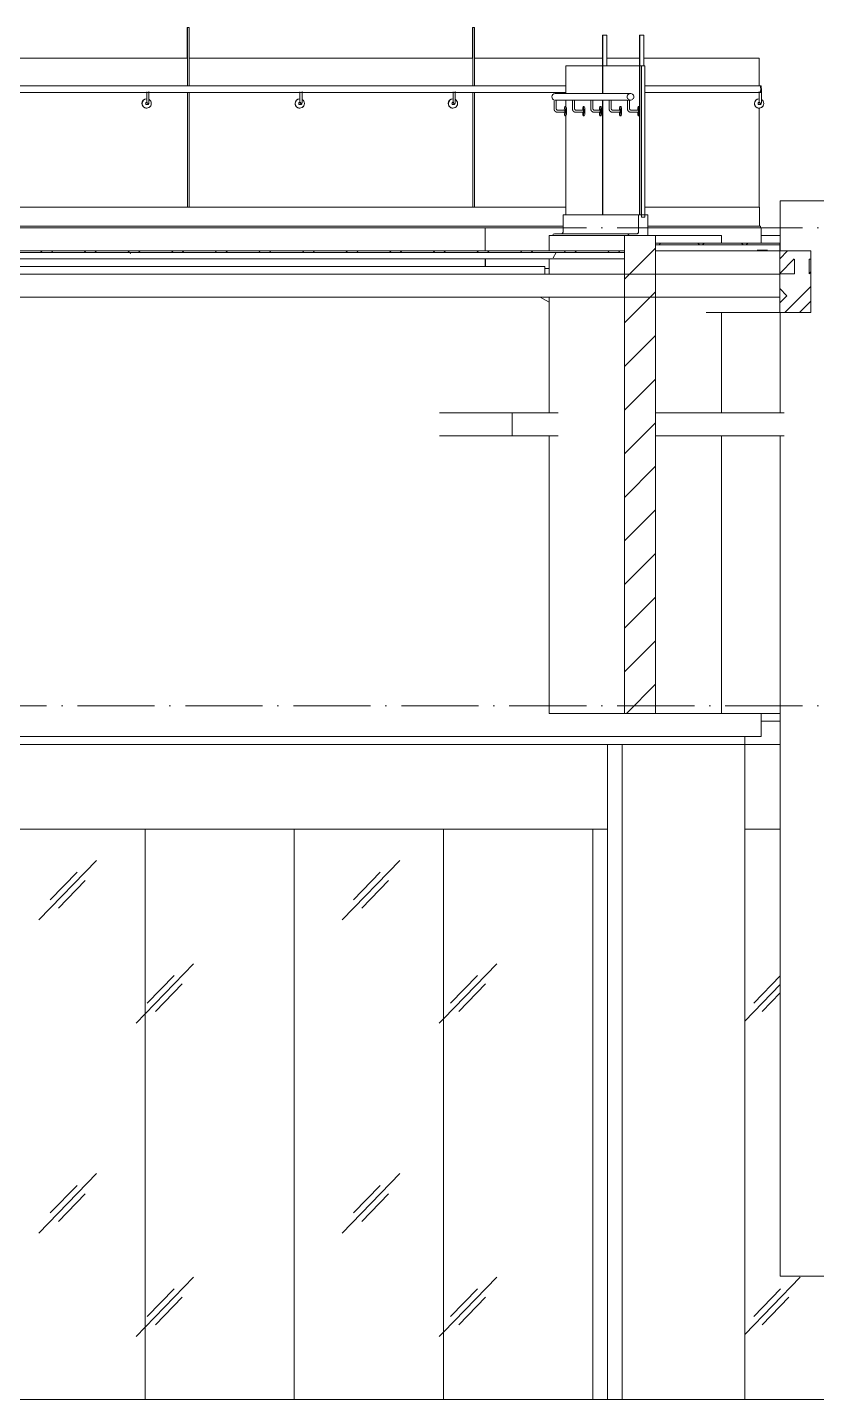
# Model space of a CAD drawing. Header units: millimetres. Extents: x -12680 to 112808, y -16580 to 93550.
# Drawn here: x 54206 to 59323, y 11000 to 19900 of the extents above; entities that cross this region are included whole.
import ezdxf

# ---------------------------------------------------------------- set-up
doc = ezdxf.new("R2010")
doc.units = ezdxf.units.MM
doc.linetypes.add('Grid Line', pattern=[14, 10, -2, 0, -2])
for name, color, linetype, lineweight in [('A-FLOR-HRAL', 41, 'Continuous', 5), ('A-FLOR-MCUT', 3, 'Continuous', 9), ('HATCH-TUONG', 152, 'Continuous', 9), ('KINH', 152, 'Continuous', 5), ('NET CAT', 3, 'Continuous', 5), ('NET CATConcrete', 3, 'Continuous', 5), ('NET THAY 1', 41, 'Continuous', 5), ('NET THAY 2', 55, 'Continuous', 5), ('NET-CAT', 3, 'Continuous', 9), ('NET-THAY', 2, 'Continuous', 15), ('TRUC', 225, 'Continuous', 5)]:
    doc.layers.add(name, color=color, linetype=linetype, lineweight=lineweight)
pattern_1 = [(45.938, (40640.5, 40601.6), (-0.007, 2032), [249.54, -2578.24]), (45.938, (40587.1, 40656.7), (-0.007, 2032), [249.54, -2578.24]), (45.938, (40513.7, 40525.7), (-0.007, 2032), [537.48, -2290.3]), (45.938, (39303.2, 41963), (-0.007, 2032), [249.54, -2578.24]), (45.938, (39249.8, 42018.2), (-0.007, 2032), [249.54, -2578.24]), (45.938, (39176.4, 41887.1), (-0.007, 2032), [537.48, -2290.3])]
pattern_2 = [(0, (41462.07, 40400), (1625.6, 406.4), [67.056, -1152.144, 67.056, -1152.144, -6502.4]), (0, (41462.07, 40400), (1625.6, 406.4), [-2438.4, 67.056, -2371.344, 67.056, -1152.144, -2844.8]), (0, (41462.07, 40400), (1625.6, 406.4), [-6096, 67.056, -745.744, 67.056, -1964.944]), (120, (42071.68, 40603.2), (-1164.753, 1204.611), [67.056, -1152.144, 67.056, -7654.544]), (120, (42071.68, 40603.2), (-1164.753, 1204.611), [-1286.256, -1152.144, 67.056, -2371.344, -4064]), (120, (42071.68, 40603.2), (-1164.753, 1204.611), [-4876.8, 67.056, -1152.144, 67.056, -2777.744]), (120, (42071.68, 40603.2), (-1164.753, 1204.611), [-6163.056, -745.744, 67.056, -1964.944]), (240, (42274.88, 41416), (-460.847, -1611.011), [67.056, -1152.144, 67.056, -7654.544]), (240, (42274.88, 41416), (-460.847, -1611.011), [-1286.256, -1152.144, 67.056, -2371.344, -4064]), (240, (42274.88, 41416), (-460.847, -1611.011), [-4876.8, 67.056, -1152.144, 67.056, -2777.744]), (240, (42274.88, 41416), (-460.847, -1611.011), [-6163.056, -745.744, 67.056, -1964.944])]
pattern_3 = [(45, (41462.07, 40400), (-141.4214, 141.4214), []), (135, (41462.07, 40400), (-141.4214, -141.4214), [])]

# ---------------------------------------------------------------- blocks, each defined once
blk = doc.blocks.new('System Panel - Glazed-V232-MẶT CẮT B-B')
at = {"layer": 'KINH'}
h = blk.add_hatch(dxfattribs=at)
h.set_pattern_fill('FP_27', color=256, style=0, pattern_type=2)
h.set_pattern_definition(pattern_1)
h.paths.add_polyline_path([(54968.7, 11000), (54968.7, 14700), (54001, 14700), (54001, 11000)], flags=0)
at = {"layer": 'KINH', "color": 7}
for p, q in [((54001, 14700), (54001, 11000)), ((54968.7, 11000), (54968.7, 14700))]:
    blk.add_line(p, q, dxfattribs=at)
blk = doc.blocks.new('System Panel - Glazed-V233-MẶT CẮT B-B')
at = {"layer": 'KINH'}
h = blk.add_hatch(dxfattribs=at)
h.set_pattern_fill('FP_27', color=256, style=0, pattern_type=2)
h.set_pattern_definition(pattern_1)
h.paths.add_polyline_path([(55936.5, 11000), (55936.5, 14700), (54968.7, 14700), (54968.7, 11000)], flags=0)
at = {"layer": 'KINH', "color": 7}
for p, q in [((54968.7, 14700), (54968.7, 11000)), ((55936.5, 11000), (55936.5, 14700))]:
    blk.add_line(p, q, dxfattribs=at)
blk = doc.blocks.new('System Panel - Glazed-V234-MẶT CẮT B-B')
at = {"layer": 'KINH'}
h = blk.add_hatch(dxfattribs=at)
h.set_pattern_fill('FP_27', color=256, style=0, pattern_type=2)
h.set_pattern_definition(pattern_1)
h.paths.add_polyline_path([(56904.3, 11000), (56904.3, 14700), (55936.5, 14700), (55936.5, 11000)], flags=0)
at = {"layer": 'KINH', "color": 7}
for p, q in [((55936.5, 14700), (55936.5, 11000)), ((56904.3, 11000), (56904.3, 14700))]:
    blk.add_line(p, q, dxfattribs=at)
blk = doc.blocks.new('System Panel - Glazed-V235-MẶT CẮT B-B')
at = {"layer": 'KINH'}
h = blk.add_hatch(dxfattribs=at)
h.set_pattern_fill('FP_27', color=256, style=0, pattern_type=2)
h.set_pattern_definition(pattern_1)
h.paths.add_polyline_path([(57872.1, 11000), (57872.1, 14700), (56904.3, 14700), (56904.3, 11000), (57298.8, 11000)], flags=0)
at = {"layer": 'KINH', "color": 7}
for p, q in [((56904.3, 14700), (56904.3, 11000)), ((57872.1, 11000), (57872.1, 14700))]:
    blk.add_line(p, q, dxfattribs=at)
blk = doc.blocks.new('System Panel - Glazed-V236-MẶT CẮT B-B')
at = {"layer": 'KINH'}
h = blk.add_hatch(dxfattribs=at)
h.set_pattern_fill('FP_27', color=256, style=0, pattern_type=2)
h.set_pattern_definition(pattern_1)
h.paths.add_polyline_path([(57872.1, 11000), (57968, 11000), (57968, 14700), (57872.1, 14700), (57872.1, 14231.5)], flags=0)
at = {"layer": 'KINH', "color": 7}
blk.add_line((57872.1, 14700), (57872.1, 11000), dxfattribs=at)
blk = doc.blocks.new('System Panel - Glazed-V237-MẶT CẮT B-B')
at = {"layer": 'KINH'}
h = blk.add_hatch(dxfattribs=at)
h.set_pattern_fill('FP_27', color=256, style=0, pattern_type=2)
h.set_pattern_definition(pattern_1)
h.paths.add_polyline_path([(59575, 11000), (59807.7, 11000), (59807.7, 11800), (59087.3, 11800), (59087.3, 14700), (58857.4, 14700), (58857.4, 11000), (59565, 11000)], flags=0)
at = {"layer": 'KINH', "color": 7}
blk.add_line((59807.7, 11000), (59807.7, 11800), dxfattribs=at)
blk = doc.blocks.new('ALC1807-ASCENT PLAZA-TANG 1_2_rvt-1-MẶT CẮT B-B')
at = {"layer": 'NET-CAT', "lineweight": 15}
blk.add_line((83537.5, 11000), (26040.5, 11000), dxfattribs=at)
at = {"layer": 'NET-THAY', "color": 10}
blk.add_line((59087.3, 18550), (58963.2, 18550), dxfattribs=at)
at = {"color": 250, "lineweight": 9}
for name in ['System Panel - Glazed-V232-MẶT CẮT B-B', 'System Panel - Glazed-V233-MẶT CẮT B-B', 'System Panel - Glazed-V234-MẶT CẮT B-B', 'System Panel - Glazed-V235-MẶT CẮT B-B', 'System Panel - Glazed-V236-MẶT CẮT B-B', 'System Panel - Glazed-V237-MẶT CẮT B-B']:
    blk.add_blockref(name, (0, 0), dxfattribs=at)
blk = doc.blocks.new('Railing - NBS_RailInfillPnl_Post-1009334-MẶT CẮT B-B')
at = {"layer": 'NET THAY 2', "color": 7}
for p, q in [((57935.5, 19850), (57935.5, 19470.8)), ((57936.7, 19850), (57935.5, 19850)), ((57936.7, 19470.8), (57936.7, 19850)), ((57936.7, 19850), (57962.5, 19850)), ((57962.5, 19850), (57962.5, 19650)), ((57935.5, 19429.2), (57935.5, 18685)), ((57936.7, 18685), (57936.7, 19429.2))]:
    blk.add_line(p, q, dxfattribs=at)
blk = doc.blocks.new('Railing - NBS_RailInfillPnl_Post-V266-MẶT CẮT B-B')
at = {"layer": 'NET THAY 2', "color": 7}
for p, q in [((58175.5, 19850), (58175.5, 18685)), ((58176.7, 19850), (58175.5, 19850)), ((58176.7, 18685), (58176.7, 19850)), ((58176.7, 19850), (58202.5, 19850)), ((58202.5, 19850), (58202.5, 19650))]:
    blk.add_line(p, q, dxfattribs=at)
blk = doc.blocks.new('Railing - Railing-863618-MẶT CẮT B-B')
at = {"layer": 'A-FLOR-HRAL', "color": 7}
for p, q in [((58187.8, 19650), (58187.8, 18670)), ((58209.5, 19650), (58187.8, 19650)), ((58209.5, 18670), (58209.5, 19650)), ((58228.8, 18685), (58168.4, 18685)), ((58168.4, 18685), (58168.4, 18572)), ((58187.8, 18670), (58209.5, 18670)), ((58228.8, 18550), (58228.8, 18685)), ((58100.9, 18550), (58228.8, 18550)), ((58158.3, 18562), (58113, 18562))]:
    blk.add_line(p, q, dxfattribs=at)
at = {"layer": 'A-FLOR-HRAL', "color": 7, "flags": 128}
for points in [[(58138.2, 19450), (58137.6, 19455.1), (58135.8, 19459.9), (58132.8, 19464.1), (58129, 19467.4), (58124.4, 19469.8), (58119.4, 19471), (58114.3, 19471), (58109.3, 19469.8), (58104.7, 19467.4), (58100.9, 19464.1), (58097.9, 19459.9), (58096.1, 19455.1), (58095.5, 19450)], [(58095.5, 19450), (58096.1, 19444.9), (58097.9, 19440.1), (58100.9, 19435.9), (58104.7, 19432.6), (58109.3, 19430.2), (58114.3, 19429), (58119.4, 19429), (58124.4, 19430.2), (58129, 19432.6), (58132.8, 19435.9), (58135.8, 19440.1), (58137.6, 19444.9), (58138.2, 19450)], [(58113, 18562), (58110.3, 18561.7), (58107.8, 18560.8), (58105.5, 18559.4), (58103.6, 18557.5), (58102.1, 18555.2), (58101.2, 18552.7), (58100.9, 18550)], [(58168.4, 18572), (58168.2, 18569.8), (58167.4, 18567.7), (58166.2, 18565.8), (58164.6, 18564.2), (58162.7, 18563), (58160.6, 18562.3), (58158.3, 18562)]]:
    blk.add_lwpolyline(points, dxfattribs=at)
at = {"layer": 'NET THAY 1', "color": 7}
for p, q in [((57698.3, 19471.2), (57698.3, 19650)), ((57935.5, 19650), (57698.3, 19650)), ((58175.5, 19650), (57938.9, 19650)), ((58187.8, 19650), (58178.9, 19650)), ((58116.9, 19471.2), (57628.3, 19471.2)), ((57628.3, 19428.8), (58116.9, 19428.8)), ((57698.3, 19382.8), (57698.3, 19428.8)), ((57698.3, 18685), (57698.3, 19330)), ((57679.2, 18572), (57679.2, 18685)), ((58168.4, 18685), (57679.2, 18685)), ((58113, 18562), (57624.6, 18562))]:
    blk.add_line(p, q, dxfattribs=at)
for centre, major_axis, start_param, end_param in [((57628.3, 19450), (0, 21.2), 0, 1.570796), ((57628.3, 19450), (0, 21.2), 1.570796, 2.825649), ((57624.6, 18550), (0, 12), 0, 1.570796), ((57669.2, 18572), (0, 10), 3.141593, 4.712389)]:
    blk.add_ellipse(centre, major_axis=major_axis, ratio=0.992899, start_param=start_param, end_param=end_param, dxfattribs=at)
for name in ['Railing - NBS_RailInfillPnl_Post-1009334-MẶT CẮT B-B', 'Railing - NBS_RailInfillPnl_Post-V266-MẶT CẮT B-B']:
    blk.add_blockref(name, (0, 0))
blk = doc.blocks.new('ALB-RAILING 32 - ALB-BALUSTER-V267-MẶT CẮT B-B')
at = {"layer": 'NET THAY 1', "color": 7}
for p, q in [((57621.3, 19428.7), (57621.3, 19371.8)), ((57635.3, 19371.8), (57635.3, 19426.7)), ((57691.1, 19363.8), (57643.2, 19363.8)), ((57643.2, 19349.8), (57691.1, 19349.8)), ((57698.3, 19386.8), (57691.1, 19386.8)), ((57691.1, 19326.8), (57698.3, 19326.8))]:
    blk.add_line(p, q, dxfattribs=at)
at = {"layer": 'NET THAY 1', "color": 7, "flags": 128}
for points in [[(57621.3, 19371.8), (57621.3, 19370.9), (57621.4, 19370), (57621.5, 19369.2), (57621.6, 19368.3), (57621.8, 19367.4), (57622, 19366.6), (57622.2, 19365.7), (57622.4, 19364.9), (57622.7, 19364.1), (57623.1, 19363.2), (57623.4, 19362.4), (57623.8, 19361.7), (57624.2, 19360.9), (57624.7, 19360.1), (57625.1, 19359.4), (57625.6, 19358.7), (57626.2, 19358), (57626.7, 19357.3), (57627.3, 19356.7), (57628, 19356), (57628.6, 19355.4), (57629.3, 19354.9), (57629.9, 19354.3), (57630.6, 19353.8), (57631.4, 19353.3), (57632.1, 19352.8), (57632.9, 19352.4), (57633.7, 19352), (57634.5, 19351.6), (57635.3, 19351.3), (57636.1, 19351), (57636.9, 19350.7), (57637.8, 19350.5), (57638.6, 19350.3), (57639.5, 19350.1), (57640.4, 19350), (57641.2, 19349.9), (57642.1, 19349.8), (57643, 19349.8), (57643.2, 19349.8)], [(57643.2, 19363.8), (57642.9, 19363.8), (57642.6, 19363.8), (57642.3, 19363.9), (57642, 19363.9), (57641.7, 19364), (57641.4, 19364), (57641.1, 19364.1), (57640.8, 19364.2), (57640.5, 19364.3), (57640.2, 19364.4), (57639.9, 19364.6), (57639.6, 19364.7), (57639.3, 19364.8), (57639.1, 19365), (57638.8, 19365.2), (57638.5, 19365.4), (57638.3, 19365.6), (57638, 19365.8), (57637.8, 19366), (57637.6, 19366.2), (57637.4, 19366.4), (57637.2, 19366.7), (57637, 19366.9), (57636.8, 19367.2), (57636.6, 19367.5), (57636.4, 19367.7), (57636.3, 19368), (57636.1, 19368.3), (57636, 19368.6), (57635.9, 19368.9), (57635.8, 19369.2), (57635.7, 19369.5), (57635.6, 19369.8), (57635.5, 19370.1), (57635.4, 19370.4), (57635.4, 19370.8), (57635.4, 19371.1), (57635.3, 19371.4), (57635.3, 19371.7), (57635.3, 19371.8)]]:
    blk.add_lwpolyline(points, dxfattribs=at)
at = {"layer": 'NET THAY 1', "color": 7}
for centre, major_axis, start_param, end_param in [((57691.1, 19356.8), (0, 30), 4.712389, 7.592182), ((57691.1, 19356.8), (0, 30), 1.832596, 4.712389), ((57691.1, 19356.8), (0, 7), 0, 0.261799), ((57691.1, 19356.8), (0, 7), 2.879793, 3.141593), ((57691.1, 19356.8), (0, 7), 3.141593, 6.283185), ((57698.3, 19356.8), (0, 30), 4.712389, 6.806784), ((57698.3, 19356.8), (0, 30), 2.617994, 4.712389)]:
    blk.add_ellipse(centre, major_axis=major_axis, ratio=0.118961, start_param=start_param, end_param=end_param, dxfattribs=at)
blk = doc.blocks.new('ALB-RAILING 32 - ALB-BALUSTER-V268-MẶT CẮT B-B')
at = {"layer": 'NET THAY 1', "color": 7}
for p, q in [((57740.3, 19428.7), (57740.3, 19371.8)), ((57754.3, 19371.8), (57754.3, 19426.7)), ((57810.1, 19363.8), (57762.2, 19363.8)), ((57762.2, 19349.8), (57810.1, 19349.8)), ((57817.2, 19386.8), (57810.1, 19386.8)), ((57810.1, 19326.8), (57817.2, 19326.8))]:
    blk.add_line(p, q, dxfattribs=at)
at = {"layer": 'NET THAY 1', "color": 7, "flags": 128}
for points in [[(57740.3, 19371.8), (57740.3, 19370.9), (57740.4, 19370), (57740.4, 19369.2), (57740.6, 19368.3), (57740.7, 19367.4), (57740.9, 19366.6), (57741.1, 19365.7), (57741.4, 19364.9), (57741.7, 19364.1), (57742, 19363.2), (57742.4, 19362.4), (57742.8, 19361.7), (57743.2, 19360.9), (57743.6, 19360.1), (57744.1, 19359.4), (57744.6, 19358.7), (57745.1, 19358), (57745.7, 19357.3), (57746.3, 19356.7), (57746.9, 19356), (57747.6, 19355.4), (57748.2, 19354.9), (57748.9, 19354.3), (57749.6, 19353.8), (57750.3, 19353.3), (57751.1, 19352.8), (57751.8, 19352.4), (57752.6, 19352), (57753.4, 19351.6), (57754.2, 19351.3), (57755.1, 19351), (57755.9, 19350.7), (57756.7, 19350.5), (57757.6, 19350.3), (57758.5, 19350.1), (57759.3, 19350), (57760.2, 19349.9), (57761.1, 19349.8), (57761.9, 19349.8), (57762.2, 19349.8)], [(57762.2, 19363.8), (57761.9, 19363.8), (57761.6, 19363.8), (57761.2, 19363.9), (57760.9, 19363.9), (57760.6, 19364), (57760.3, 19364), (57760, 19364.1), (57759.7, 19364.2), (57759.4, 19364.3), (57759.1, 19364.4), (57758.8, 19364.6), (57758.6, 19364.7), (57758.3, 19364.8), (57758, 19365), (57757.7, 19365.2), (57757.5, 19365.4), (57757.2, 19365.6), (57757, 19365.8), (57756.8, 19366), (57756.5, 19366.2), (57756.3, 19366.4), (57756.1, 19366.7), (57755.9, 19366.9), (57755.7, 19367.2), (57755.6, 19367.5), (57755.4, 19367.7), (57755.2, 19368), (57755.1, 19368.3), (57755, 19368.6), (57754.8, 19368.9), (57754.7, 19369.2), (57754.6, 19369.5), (57754.5, 19369.8), (57754.5, 19370.1), (57754.4, 19370.4), (57754.4, 19370.8), (57754.3, 19371.1), (57754.3, 19371.4), (57754.3, 19371.7), (57754.3, 19371.8)]]:
    blk.add_lwpolyline(points, dxfattribs=at)
at = {"layer": 'NET THAY 1', "color": 7}
for centre, major_axis, start_param, end_param in [((57810.1, 19356.8), (0, 30), 4.712389, 7.592182), ((57810.1, 19356.8), (0, 30), 1.832596, 4.712389), ((57810.1, 19356.8), (0, 7), 0, 0.261799), ((57810.1, 19356.8), (0, 7), 2.879793, 3.141593), ((57810.1, 19356.8), (0, 7), 3.141593, 6.283185), ((57817.2, 19356.8), (0, 30), 4.712389, 6.806784), ((57817.2, 19356.8), (0, 30), 2.617994, 4.712389)]:
    blk.add_ellipse(centre, major_axis=major_axis, ratio=0.118961, start_param=start_param, end_param=end_param, dxfattribs=at)
blk = doc.blocks.new('ALB-RAILING 32 - ALB-BALUSTER-1004551-MẶT CẮT B-B')
at = {"layer": 'NET THAY 1', "color": 7}
for p, q in [((57859.3, 19428.8), (57859.3, 19371.8)), ((57873.3, 19371.8), (57873.3, 19429.2)), ((57918.4, 19363.8), (57881.1, 19363.8)), ((57881.1, 19349.8), (57918.4, 19349.8)), ((57925.5, 19386.8), (57918.4, 19386.8)), ((57918.4, 19326.8), (57925.5, 19326.8))]:
    blk.add_line(p, q, dxfattribs=at)
at = {"layer": 'NET THAY 1', "color": 7, "flags": 128}
for points in [[(57859.3, 19371.8), (57859.3, 19370.9), (57859.3, 19370), (57859.4, 19369.2), (57859.5, 19368.3), (57859.7, 19367.4), (57859.9, 19366.6), (57860.1, 19365.7), (57860.4, 19364.9), (57860.7, 19364.1), (57861, 19363.2), (57861.3, 19362.4), (57861.7, 19361.7), (57862.1, 19360.9), (57862.6, 19360.1), (57863.1, 19359.4), (57863.6, 19358.7), (57864.1, 19358), (57864.7, 19357.3), (57865.3, 19356.7), (57865.9, 19356), (57866.5, 19355.4), (57867.2, 19354.9), (57867.9, 19354.3), (57868.6, 19353.8), (57869.3, 19353.3), (57870, 19352.8), (57870.8, 19352.4), (57871.6, 19352), (57872.4, 19351.6), (57873.2, 19351.3), (57874, 19351), (57874.9, 19350.7), (57875.7, 19350.5), (57876.6, 19350.3), (57877.4, 19350.1), (57878.3, 19350), (57879.2, 19349.9), (57880, 19349.8), (57880.9, 19349.8), (57881.1, 19349.8)], [(57881.1, 19363.8), (57880.8, 19363.8), (57880.5, 19363.8), (57880.2, 19363.9), (57879.9, 19363.9), (57879.6, 19364), (57879.3, 19364), (57879, 19364.1), (57878.7, 19364.2), (57878.4, 19364.3), (57878.1, 19364.4), (57877.8, 19364.6), (57877.5, 19364.7), (57877.2, 19364.8), (57877, 19365), (57876.7, 19365.2), (57876.5, 19365.4), (57876.2, 19365.6), (57876, 19365.8), (57875.7, 19366), (57875.5, 19366.2), (57875.3, 19366.4), (57875.1, 19366.7), (57874.9, 19366.9), (57874.7, 19367.2), (57874.5, 19367.5), (57874.4, 19367.7), (57874.2, 19368), (57874.1, 19368.3), (57873.9, 19368.6), (57873.8, 19368.9), (57873.7, 19369.2), (57873.6, 19369.5), (57873.5, 19369.8), (57873.4, 19370.1), (57873.4, 19370.4), (57873.3, 19370.8), (57873.3, 19371.1), (57873.3, 19371.4), (57873.3, 19371.7), (57873.3, 19371.8)]]:
    blk.add_lwpolyline(points, dxfattribs=at)
at = {"layer": 'NET THAY 1', "color": 7}
for centre, major_axis, start_param, end_param in [((57918.4, 19356.8), (0, 30), 4.712389, 7.592182), ((57918.4, 19356.8), (0, 30), 1.832596, 4.712389), ((57918.4, 19356.8), (0, 7), 0, 0.261799), ((57918.4, 19356.8), (0, 7), 2.879793, 3.141593), ((57918.4, 19356.8), (0, 7), 3.141593, 6.283185), ((57925.5, 19356.8), (0, 30), 4.712389, 6.806784), ((57925.5, 19356.8), (0, 30), 2.617994, 4.712389)]:
    blk.add_ellipse(centre, major_axis=major_axis, ratio=0.118961, start_param=start_param, end_param=end_param, dxfattribs=at)
blk = doc.blocks.new('ALB-RAILING 32 - ALB-BALUSTER-V269-MẶT CẮT B-B')
at = {"layer": 'NET THAY 1', "color": 7}
for p, q in [((57978.2, 19428.8), (57978.2, 19371.8)), ((57992.2, 19371.8), (57992.2, 19426.8)), ((58048, 19363.8), (58000.1, 19363.8)), ((58000.1, 19349.8), (58048, 19349.8)), ((58055.2, 19386.8), (58048, 19386.8)), ((58048, 19326.8), (58055.2, 19326.8))]:
    blk.add_line(p, q, dxfattribs=at)
at = {"layer": 'NET THAY 1', "color": 7, "flags": 128}
for points in [[(57978.2, 19371.8), (57978.2, 19370.9), (57978.3, 19370), (57978.4, 19369.2), (57978.5, 19368.3), (57978.6, 19367.4), (57978.8, 19366.6), (57979.1, 19365.7), (57979.3, 19364.9), (57979.6, 19364.1), (57979.9, 19363.2), (57980.3, 19362.4), (57980.7, 19361.7), (57981.1, 19360.9), (57981.5, 19360.1), (57982, 19359.4), (57982.5, 19358.7), (57983.1, 19358), (57983.6, 19357.3), (57984.2, 19356.7), (57984.8, 19356), (57985.5, 19355.4), (57986.1, 19354.9), (57986.8, 19354.3), (57987.5, 19353.8), (57988.3, 19353.3), (57989, 19352.8), (57989.8, 19352.4), (57990.6, 19352), (57991.3, 19351.6), (57992.2, 19351.3), (57993, 19351), (57993.8, 19350.7), (57994.7, 19350.5), (57995.5, 19350.3), (57996.4, 19350.1), (57997.2, 19350), (57998.1, 19349.9), (57999, 19349.8), (57999.9, 19349.8), (58000.1, 19349.8)], [(58000.1, 19363.8), (57999.8, 19363.8), (57999.5, 19363.8), (57999.2, 19363.9), (57998.9, 19363.9), (57998.5, 19364), (57998.2, 19364), (57997.9, 19364.1), (57997.6, 19364.2), (57997.3, 19364.3), (57997.1, 19364.4), (57996.8, 19364.6), (57996.5, 19364.7), (57996.2, 19364.8), (57995.9, 19365), (57995.7, 19365.2), (57995.4, 19365.4), (57995.2, 19365.6), (57994.9, 19365.8), (57994.7, 19366), (57994.5, 19366.2), (57994.2, 19366.4), (57994, 19366.7), (57993.8, 19366.9), (57993.7, 19367.2), (57993.5, 19367.5), (57993.3, 19367.7), (57993.2, 19368), (57993, 19368.3), (57992.9, 19368.6), (57992.8, 19368.9), (57992.6, 19369.2), (57992.5, 19369.5), (57992.5, 19369.8), (57992.4, 19370.1), (57992.3, 19370.4), (57992.3, 19370.8), (57992.2, 19371.1), (57992.2, 19371.4), (57992.2, 19371.7), (57992.2, 19371.8)]]:
    blk.add_lwpolyline(points, dxfattribs=at)
at = {"layer": 'NET THAY 1', "color": 7}
for centre, major_axis, start_param, end_param in [((58048, 19356.8), (0, 30), 4.712389, 7.592182), ((58048, 19356.8), (0, 30), 1.832596, 4.712389), ((58048, 19356.8), (0, 7), 0, 0.261799), ((58048, 19356.8), (0, 7), 2.879793, 3.141593), ((58048, 19356.8), (0, 7), 3.141593, 6.283185), ((58055.2, 19356.8), (0, 30), 4.712389, 6.806784), ((58055.2, 19356.8), (0, 30), 2.617994, 4.712389)]:
    blk.add_ellipse(centre, major_axis=major_axis, ratio=0.118961, start_param=start_param, end_param=end_param, dxfattribs=at)
blk = doc.blocks.new('ALB-RAILING 32 - ALB-BALUSTER-V270-MẶT CẮT B-B')
at = {"layer": 'NET THAY 1', "color": 7}
for p, q in [((58097.2, 19428.9), (58097.2, 19371.8)), ((58111.2, 19371.8), (58111.2, 19426.8)), ((58167, 19363.8), (58119.1, 19363.8)), ((58119.1, 19349.8), (58167, 19349.8)), ((58174.1, 19386.8), (58167, 19386.8)), ((58167, 19326.8), (58174.1, 19326.8))]:
    blk.add_line(p, q, dxfattribs=at)
at = {"layer": 'NET THAY 1', "color": 7, "flags": 128}
for points in [[(58097.2, 19371.8), (58097.2, 19370.9), (58097.2, 19370), (58097.3, 19369.2), (58097.5, 19368.3), (58097.6, 19367.4), (58097.8, 19366.6), (58098, 19365.7), (58098.3, 19364.9), (58098.6, 19364.1), (58098.9, 19363.2), (58099.3, 19362.4), (58099.6, 19361.7), (58100.1, 19360.9), (58100.5, 19360.1), (58101, 19359.4), (58101.5, 19358.7), (58102, 19358), (58102.6, 19357.3), (58103.2, 19356.7), (58103.8, 19356), (58104.4, 19355.4), (58105.1, 19354.9), (58105.8, 19354.3), (58106.5, 19353.8), (58107.2, 19353.3), (58108, 19352.8), (58108.7, 19352.4), (58109.5, 19352), (58110.3, 19351.6), (58111.1, 19351.3), (58111.9, 19351), (58112.8, 19350.7), (58113.6, 19350.5), (58114.5, 19350.3), (58115.3, 19350.1), (58116.2, 19350), (58117.1, 19349.9), (58118, 19349.8), (58118.8, 19349.8), (58119.1, 19349.8)], [(58119.1, 19363.8), (58118.8, 19363.8), (58118.4, 19363.8), (58118.1, 19363.9), (58117.8, 19363.9), (58117.5, 19364), (58117.2, 19364), (58116.9, 19364.1), (58116.6, 19364.2), (58116.3, 19364.3), (58116, 19364.4), (58115.7, 19364.6), (58115.4, 19364.7), (58115.2, 19364.8), (58114.9, 19365), (58114.6, 19365.2), (58114.4, 19365.4), (58114.1, 19365.6), (58113.9, 19365.8), (58113.6, 19366), (58113.4, 19366.2), (58113.2, 19366.4), (58113, 19366.7), (58112.8, 19366.9), (58112.6, 19367.2), (58112.4, 19367.5), (58112.3, 19367.7), (58112.1, 19368), (58112, 19368.3), (58111.8, 19368.6), (58111.7, 19368.9), (58111.6, 19369.2), (58111.5, 19369.5), (58111.4, 19369.8), (58111.4, 19370.1), (58111.3, 19370.4), (58111.2, 19370.8), (58111.2, 19371.1), (58111.2, 19371.4), (58111.2, 19371.7), (58111.2, 19371.8)]]:
    blk.add_lwpolyline(points, dxfattribs=at)
at = {"layer": 'NET THAY 1', "color": 7}
for centre, major_axis, start_param, end_param in [((58167, 19356.8), (0, 30), 4.712389, 7.592182), ((58167, 19356.8), (0, 30), 1.832596, 4.712389), ((58167, 19356.8), (0, 7), 0, 0.261799), ((58167, 19356.8), (0, 7), 2.879793, 3.141593), ((58167, 19356.8), (0, 7), 3.141593, 6.283185), ((58174.1, 19356.8), (0, 30), 6.021386, 6.806784), ((58174.1, 19356.8), (0, 30), 2.617994, 3.593988)]:
    blk.add_ellipse(centre, major_axis=major_axis, ratio=0.118961, start_param=start_param, end_param=end_param, dxfattribs=at)
blk = doc.blocks.new('Railing - NBS_RailInfillPnl_Post-V274-MẶT CẮT B-B')
at = {"layer": 'NET THAY 2', "color": 7}
for p, q in [((55241.4, 19900), (55241.4, 19700)), ((55244.5, 19900), (55241.4, 19900)), ((55244.5, 19521.2), (55244.5, 19900)), ((55244.5, 19900), (55254.4, 19900)), ((55254.4, 19900), (55254.4, 19521.2)), ((55244.5, 18735), (55244.5, 19479)), ((55254.4, 19479), (55254.4, 18735))]:
    blk.add_line(p, q, dxfattribs=at)
blk = doc.blocks.new('Railing - NBS_RailInfillPnl_Post-V275-MẶT CẮT B-B')
at = {"layer": 'NET THAY 2', "color": 7}
for p, q in [((57091.9, 19900), (57091.9, 19700)), ((57095, 19900), (57091.9, 19900)), ((57095, 19521.2), (57095, 19900)), ((57095, 19900), (57104.9, 19900)), ((57104.9, 19900), (57104.9, 19521.2)), ((57095, 18735), (57095, 19478.9)), ((57104.9, 19478.9), (57104.9, 18735))]:
    blk.add_line(p, q, dxfattribs=at)
blk = doc.blocks.new('Railing - Railing-863874-MẶT CẮT B-B')
at = {"layer": 'NET THAY 1', "color": 7}
for p, q in [((57698.3, 18735), (45998.8, 18735)), ((58952.5, 18735), (58209.5, 18735)), ((58952.5, 18735), (58952.5, 18622)), ((57679.2, 18612), (46005.3, 18612)), ((58959.1, 18612), (58228.8, 18612))]:
    blk.add_line(p, q, dxfattribs=at)
for centre, major_axis, start_param, end_param in [((58953.7, 18622), (0, 10), 1.570796, 3.141593), ((58959.1, 18600), (0, 12), 4.712389, 6.283185)]:
    blk.add_ellipse(centre, major_axis=major_axis, ratio=0.119139, start_param=start_param, end_param=end_param, dxfattribs=at)
for name in ['Railing - NBS_RailInfillPnl_Post-V274-MẶT CẮT B-B', 'Railing - NBS_RailInfillPnl_Post-V275-MẶT CẮT B-B']:
    blk.add_blockref(name, (0, 0))
blk = doc.blocks.new('Top Rail Type - Top Rail_Internal_-863880-MẶT CẮT B-B')
at = {"layer": 'NET THAY 1', "color": 7}
for p, q in [((53403.9, 19700), (55244.5, 19700)), ((55254.4, 19700), (57095, 19700)), ((57104.9, 19700), (57935.5, 19700)), ((57962.5, 19700), (58175.5, 19700)), ((58202.5, 19700), (58950.2, 19700)), ((58950.2, 19700), (58950.2, 19521.2)), ((58950.2, 19478.8), (58950.2, 19435.8)), ((58950.2, 19377.8), (58950.2, 18735))]:
    blk.add_line(p, q, dxfattribs=at)
blk = doc.blocks.new('Handrail Type - ALB-BALUSTER-V276-MẶT CẮT B-B')
at = {"layer": 'NET THAY 1', "color": 7}
for p, q in [((58962.6, 19521.2), (58958.6, 19521.2)), ((58958.6, 19478.8), (58962.6, 19478.8))]:
    blk.add_line(p, q, dxfattribs=at)
for centre, start_param, end_param in [((58958.6, 19500), 4.712389, 6.283185), ((58958.6, 19500), 3.403392, 4.712389), ((58962.6, 19500), 4.712389, 7.068583), ((58962.6, 19500), 3.403392, 4.712389)]:
    blk.add_ellipse(centre, major_axis=(0, 21.2), ratio=0.119139, start_param=start_param, end_param=end_param, dxfattribs=at)
blk = doc.blocks.new('Handrail Type - Handrail_Internal_-863891-MẶT CẮT B-B')
at = {"layer": 'NET THAY 1', "color": 7}
for p, q in [((57698.3, 19521.2), (46004.9, 19521.2)), ((58958.6, 19521.2), (58209.5, 19521.2)), ((46004.9, 19478.8), (57698.3, 19478.8)), ((58209.5, 19478.8), (58958.6, 19478.8))]:
    blk.add_line(p, q, dxfattribs=at)
for start_param, end_param in [(4.712389, 6.283185), (3.403392, 4.712389)]:
    blk.add_ellipse((58958.6, 19500), major_axis=(0, 21.2), ratio=0.119139, start_param=start_param, end_param=end_param, dxfattribs=at)
blk = doc.blocks.new('ALB-RAILING 32 - ALB-BALUSTER-V277-MẶT CẮT B-B')
at = {"layer": 'NET THAY 1', "color": 7}
for p, q in [((58965.1, 19500), (58965.5, 19500)), ((58965.6, 19421.8), (58965.6, 19500)), ((58951.1, 19436.8), (58950.2, 19436.8)), ((58956.8, 19413.8), (58951.1, 19413.8)), ((58951.6, 19485), (58951.6, 19421.8)), ((58950.2, 19376.8), (58951.1, 19376.8)), ((58951.1, 19399.8), (58956.8, 19399.8))]:
    blk.add_line(p, q, dxfattribs=at)
at = {"layer": 'NET THAY 1', "color": 7, "flags": 128}
for points in [[(58950.8, 19409.9), (58950.8, 19409.9), (58950.8, 19410), (58950.8, 19410.1), (58950.9, 19410.3), (58950.9, 19410.5), (58951, 19410.7), (58951, 19411), (58951, 19411.3), (58951.1, 19411.6), (58951.1, 19411.9), (58951.2, 19412.3), (58951.2, 19412.7), (58951.3, 19413.1), (58951.3, 19413.5), (58951.3, 19413.9), (58951.4, 19414.4), (58951.4, 19414.9), (58951.4, 19415.3), (58951.5, 19415.8), (58951.5, 19416.4), (58951.5, 19416.9), (58951.5, 19417.4), (58951.6, 19417.9), (58951.6, 19418.5), (58951.6, 19419), (58951.6, 19419.6), (58951.6, 19420.1), (58951.6, 19420.7), (58951.6, 19421.3), (58951.6, 19421.8)], [(58956.8, 19399.8), (58959.1, 19400.2), (58960.9, 19401), (58962, 19402), (58962.7, 19402.8), (58963.2, 19403.6), (58963.5, 19404.2), (58963.8, 19404.7), (58964, 19405.2), (58964.1, 19405.6), (58964.3, 19406.1), (58964.4, 19406.5), (58964.5, 19406.9), (58964.6, 19407.4), (58964.7, 19407.8), (58964.7, 19408.2), (58964.8, 19408.7), (58964.9, 19409.1), (58964.9, 19409.6), (58965, 19410.1), (58965.1, 19410.5), (58965.1, 19411), (58965.2, 19411.6), (58965.2, 19412.1), (58965.3, 19412.6), (58965.3, 19413.2), (58965.4, 19413.7), (58965.4, 19414.3), (58965.4, 19414.9), (58965.5, 19415.4), (58965.5, 19416), (58965.5, 19416.6), (58965.5, 19417.2), (58965.6, 19417.9), (58965.6, 19418.5), (58965.6, 19419.1), (58965.6, 19419.7), (58965.6, 19420.4), (58965.6, 19421), (58965.6, 19421.6), (58965.6, 19421.8)]]:
    blk.add_lwpolyline(points, dxfattribs=at)
at = {"layer": 'NET THAY 1', "color": 7}
for centre, major_axis, start_param, end_param in [((58950.2, 19406.8), (0, 30), 0, 1.570796), ((58950.2, 19406.8), (0, 30), 1.570796, 3.403392), ((58951.1, 19406.8), (0, 30), 0, 1.570796), ((58951.1, 19406.8), (0, 30), 1.570796, 4.712389), ((58951.1, 19406.8), (0, 7), 0, 3.141593), ((58951.1, 19406.8), (0, 7), 6.021386, 6.283185), ((58951.1, 19406.8), (0, 7), 3.141593, 4.974188), ((58950.2, 19406.8), (0, 30), 5.60842, 5.759587), ((58951.1, 19406.8), (0, 30), 4.712389, 5.759587), ((58947.7, 19406.8), (0, 30), 3.228578, 3.403392), ((58946.6, 19406.8), (0, 30), 3.2658, 3.403392), ((58950.2, 19406.8), (0, 30), 3.821649, 4.032332)]:
    blk.add_ellipse(centre, major_axis=major_axis, ratio=0.992878, start_param=start_param, end_param=end_param, dxfattribs=at)
blk = doc.blocks.new('ALB-RAILING 32 - ALB-BALUSTER-V278-MẶT CẮT B-B')
at = {"layer": 'NET THAY 1', "color": 7}
for p, q in [((56965.3, 19436.8), (56964.5, 19436.8)), ((56971.1, 19413.8), (56965.3, 19413.8)), ((56965.9, 19481.6), (56965.9, 19421.8)), ((56979.9, 19479.5), (56979.9, 19483.8)), ((56979.9, 19421.8), (56979.9, 19479.1)), ((56964.5, 19376.8), (56965.3, 19376.8)), ((56965.3, 19399.8), (56971.1, 19399.8))]:
    blk.add_line(p, q, dxfattribs=at)
at = {"layer": 'NET THAY 1', "color": 7, "flags": 128}
for points in [[(56965, 19409.9), (56965, 19409.9), (56965.1, 19410), (56965.1, 19410.1), (56965.1, 19410.3), (56965.2, 19410.5), (56965.2, 19410.7), (56965.2, 19411), (56965.3, 19411.3), (56965.3, 19411.6), (56965.4, 19411.9), (56965.4, 19412.3), (56965.5, 19412.7), (56965.5, 19413.1), (56965.5, 19413.5), (56965.6, 19413.9), (56965.6, 19414.4), (56965.6, 19414.9), (56965.7, 19415.3), (56965.7, 19415.8), (56965.7, 19416.4), (56965.8, 19416.9), (56965.8, 19417.4), (56965.8, 19417.9), (56965.8, 19418.5), (56965.8, 19419), (56965.8, 19419.6), (56965.8, 19420.1), (56965.9, 19420.7), (56965.9, 19421.3), (56965.9, 19421.8)], [(56971.1, 19399.8), (56973.4, 19400.2), (56975.1, 19401), (56976.3, 19402), (56977, 19402.8), (56977.5, 19403.6), (56977.8, 19404.2), (56978, 19404.7), (56978.2, 19405.2), (56978.4, 19405.6), (56978.5, 19406.1), (56978.6, 19406.5), (56978.7, 19406.9), (56978.8, 19407.4), (56978.9, 19407.8), (56979, 19408.2), (56979.1, 19408.7), (56979.1, 19409.1), (56979.2, 19409.6), (56979.3, 19410.1), (56979.3, 19410.5), (56979.4, 19411), (56979.4, 19411.6), (56979.5, 19412.1), (56979.5, 19412.6), (56979.6, 19413.2), (56979.6, 19413.7), (56979.6, 19414.3), (56979.7, 19414.9), (56979.7, 19415.4), (56979.7, 19416), (56979.8, 19416.6), (56979.8, 19417.2), (56979.8, 19417.9), (56979.8, 19418.5), (56979.8, 19419.1), (56979.8, 19419.7), (56979.9, 19420.4), (56979.9, 19421), (56979.9, 19421.6), (56979.9, 19421.8)]]:
    blk.add_lwpolyline(points, dxfattribs=at)
at = {"layer": 'NET THAY 1', "color": 7}
for centre, major_axis, start_param, end_param in [((56964.5, 19406.8), (0, 30), 0, 1.570796), ((56964.5, 19406.8), (0, 30), 1.570796, 3.403392), ((56965.3, 19406.8), (0, 30), 0, 1.570796), ((56965.3, 19406.8), (0, 30), 1.570796, 4.712389), ((56965.3, 19406.8), (0, 7), 0, 3.141593), ((56965.3, 19406.8), (0, 7), 6.021386, 6.283185), ((56965.3, 19406.8), (0, 7), 3.141593, 4.974188), ((56964.5, 19406.8), (0, 30), 5.60842, 5.759587), ((56965.3, 19406.8), (0, 30), 4.712389, 5.759587), ((56964.5, 19406.8), (0, 30), 3.821649, 4.032332)]:
    blk.add_ellipse(centre, major_axis=major_axis, ratio=0.992878, start_param=start_param, end_param=end_param, dxfattribs=at)
blk = doc.blocks.new('ALB-RAILING 32 - ALB-BALUSTER-V279-MẶT CẮT B-B')
at = {"layer": 'NET THAY 1', "color": 7}
for p, q in [((54979.6, 19436.8), (54978.7, 19436.8)), ((54985.3, 19413.8), (54979.6, 19413.8)), ((54980.1, 19481.6), (54980.1, 19421.8)), ((54994.1, 19479.5), (54994.1, 19483.8)), ((54994.1, 19421.8), (54994.1, 19479.1)), ((54978.7, 19376.8), (54979.6, 19376.8)), ((54979.6, 19399.8), (54985.3, 19399.8))]:
    blk.add_line(p, q, dxfattribs=at)
at = {"layer": 'NET THAY 1', "color": 7, "flags": 128}
for points in [[(54979.3, 19409.9), (54979.3, 19409.9), (54979.3, 19410), (54979.3, 19410.1), (54979.4, 19410.3), (54979.4, 19410.5), (54979.4, 19410.7), (54979.5, 19411), (54979.5, 19411.3), (54979.6, 19411.6), (54979.6, 19411.9), (54979.7, 19412.3), (54979.7, 19412.7), (54979.7, 19413.1), (54979.8, 19413.5), (54979.8, 19413.9), (54979.9, 19414.4), (54979.9, 19414.9), (54979.9, 19415.3), (54979.9, 19415.8), (54980, 19416.4), (54980, 19416.9), (54980, 19417.4), (54980, 19417.9), (54980.1, 19418.5), (54980.1, 19419), (54980.1, 19419.6), (54980.1, 19420.1), (54980.1, 19420.7), (54980.1, 19421.3), (54980.1, 19421.8)], [(54985.3, 19399.8), (54987.6, 19400.2), (54989.4, 19401), (54990.5, 19402), (54991.2, 19402.8), (54991.7, 19403.6), (54992, 19404.2), (54992.3, 19404.7), (54992.5, 19405.2), (54992.6, 19405.6), (54992.8, 19406.1), (54992.9, 19406.5), (54993, 19406.9), (54993.1, 19407.4), (54993.1, 19407.8), (54993.2, 19408.2), (54993.3, 19408.7), (54993.4, 19409.1), (54993.4, 19409.6), (54993.5, 19410.1), (54993.6, 19410.5), (54993.6, 19411), (54993.7, 19411.6), (54993.7, 19412.1), (54993.8, 19412.6), (54993.8, 19413.2), (54993.8, 19413.7), (54993.9, 19414.3), (54993.9, 19414.9), (54993.9, 19415.4), (54994, 19416), (54994, 19416.6), (54994, 19417.2), (54994, 19417.9), (54994.1, 19418.5), (54994.1, 19419.1), (54994.1, 19419.7), (54994.1, 19420.4), (54994.1, 19421), (54994.1, 19421.6), (54994.1, 19421.8)]]:
    blk.add_lwpolyline(points, dxfattribs=at)
at = {"layer": 'NET THAY 1', "color": 7}
for centre, major_axis, start_param, end_param in [((54978.7, 19406.8), (0, 30), 0, 1.570796), ((54978.7, 19406.8), (0, 30), 1.570796, 3.403392), ((54979.6, 19406.8), (0, 30), 0, 1.570796), ((54979.6, 19406.8), (0, 30), 1.570796, 4.712389), ((54979.6, 19406.8), (0, 7), 0, 3.141593), ((54979.6, 19406.8), (0, 7), 6.021386, 6.283185), ((54979.6, 19406.8), (0, 7), 3.141593, 4.974188), ((54978.7, 19406.8), (0, 30), 5.620855, 5.759587), ((54979.6, 19406.8), (0, 30), 4.712389, 5.759587), ((54978.7, 19406.8), (0, 30), 3.821649, 4.032332)]:
    blk.add_ellipse(centre, major_axis=major_axis, ratio=0.992878, start_param=start_param, end_param=end_param, dxfattribs=at)
blk = doc.blocks.new('ALC1807-ASCENT PLAZA-TANG DIEN HINH_rvt-1-MẶT CẮT B-B')
at = {"layer": 'HATCH-TUONG', "lineweight": 5}
h = blk.add_hatch(dxfattribs=at)
h.set_pattern_fill('FP_50', style=0, pattern_type=2)
h.set_pattern_definition([(45, (41462.07, 40400), (-141.4214, 141.4214), [])])
h.paths.add_polyline_path([(58077.8, 15450), (58279.2, 15450), (58279.2, 18550), (58077.8, 18550), (58077.8, 17630.5)], flags=0)
at = {"layer": 'NET CAT'}
h = blk.add_hatch(dxfattribs=at)
h.set_pattern_fill('FP_52', style=0, pattern_type=2)
h.set_pattern_definition(pattern_3)
h.paths.add_polyline_path([(57759.2, 18440), (58077.8, 18440), (58077.8, 18450), (40990.5, 18450), (40990.5, 18440), (57298.8, 18440)], flags=0)
h = blk.add_hatch(dxfattribs=at)
h.set_pattern_fill('FP_51', style=0, pattern_type=2)
h.set_pattern_definition(pattern_2)
h.paths.add_polyline_path([(57759.2, 18400), (58077.8, 18400), (58077.8, 18440), (40990.5, 18440), (40990.5, 18400), (57298.8, 18400)], flags=0)
h = blk.add_hatch(dxfattribs=at)
h.set_pattern_fill('FP_52', style=0, pattern_type=2)
h.set_pattern_definition(pattern_3)
h.paths.add_polyline_path([(59085, 18490), (59085, 18500), (58279.2, 18500), (58279.2, 18490)], flags=0)
h = blk.add_hatch(dxfattribs=at)
h.set_pattern_fill('FP_51', style=0, pattern_type=2)
h.set_pattern_definition(pattern_2)
h.paths.add_polyline_path([(58279.2, 18450), (59085, 18450), (59085, 18490), (58279.2, 18490), (58279.2, 18480.3)], flags=0)
at = {"layer": 'A-FLOR-MCUT', "color": 250}
for p, q in [((58077.8, 18440), (40990.5, 18440)), ((59085, 18490), (58279.2, 18490))]:
    blk.add_line(p, q, dxfattribs=at)
at = {"layer": 'NET THAY 1', "color": 7}
for p, q in [((57175.7, 18350), (57175.7, 18400)), ((57561.5, 18337.1), (57589.8, 18337.1)), ((57530.4, 18150), (57589.8, 18118.7))]:
    blk.add_line(p, q, dxfattribs=at)
at = {"layer": 'NET-CAT', "color": 250}
for p, q in [((58100.9, 18550), (58077.8, 18550)), ((58077.8, 18550), (58077.8, 15450)), ((58279.2, 18550), (58100.9, 18550)), ((58279.2, 15450), (58279.2, 18550)), ((58077.8, 15450), (58279.2, 15450))]:
    blk.add_line(p, q, dxfattribs=at)
at = {"layer": 'NET-CAT', "color": 10, "lineweight": 15}
for p, q in [((58077.8, 18450), (40990.5, 18450)), ((59085, 18500), (58279.2, 18500)), ((58279.2, 18500), (58279.2, 18450)), ((58279.2, 18450), (59085, 18450)), ((59085, 18450), (59085, 18500)), ((40990.5, 18400), (58077.8, 18400))]:
    blk.add_line(p, q, dxfattribs=at)
at = {"layer": 'NET-THAY', "color": 10}
for p, q in [((57175.2, 18600), (46009.5, 18600)), ((57679.2, 18600), (57175.2, 18600)), ((57175.2, 18600), (57175.2, 18450)), ((57175.2, 18450), (57175.2, 18600)), ((58077.8, 18550), (57589.8, 18550)), ((57589.8, 18550), (57589.8, 18450)), ((58963.2, 18600), (58228.8, 18600)), ((58706.2, 18550), (58279.2, 18550)), ((58706.2, 18500), (58706.2, 18550)), ((58963.2, 18500), (58963.2, 18600)), ((57175.2, 18400), (57175.2, 18350)), ((57175.2, 18350), (57175.2, 18400)), ((57589.8, 18400), (57589.8, 18300)), ((57589.8, 18150), (57589.8, 17400)), ((58706.2, 18050), (58706.2, 17400)), ((58706.2, 17400), (58706.2, 18050)), ((57589.8, 17250), (57589.8, 15450)), ((58706.2, 17250), (58706.2, 15450)), ((58706.2, 15450), (58706.2, 17250)), ((57589.8, 15450), (58077.8, 15450)), ((58279.2, 15450), (58706.2, 15450)), ((58706.2, 15450), (59087.3, 15450)), ((58963.2, 15300), (58963.2, 15450)), ((43106.1, 15300), (57175.2, 15300)), ((57175.2, 15300), (58963.2, 15300))]:
    blk.add_line(p, q, dxfattribs=at)
at = {"layer": 'NET-THAY', "color": 250, "lineweight": 9}
for p, q in [((44000.7, 18350), (57561.5, 18350)), ((57561.5, 18350), (57561.5, 18300))]:
    blk.add_line(p, q, dxfattribs=at)
at = {"color": 10, "lineweight": 15}
for name, p in [('Railing - Railing-863874-MẶT CẮT B-B', (0, 0)), ('Railing - Railing-863618-MẶT CẮT B-B', (0, 0)), ('Top Rail Type - Top Rail_Internal_-863880-MẶT CẮT B-B', (0, 0)), ('Handrail Type - Handrail_Internal_-863891-MẶT CẮT B-B', (0, 0)), ('ALB-RAILING 32 - ALB-BALUSTER-V277-MẶT CẮT B-B', (0, 0)), ('Handrail Type - ALB-BALUSTER-V276-MẶT CẮT B-B', (0, 0)), ('ALB-RAILING 32 - ALB-BALUSTER-V279-MẶT CẮT B-B', (0, 0)), ('ALB-RAILING 32 - ALB-BALUSTER-V278-MẶT CẮT B-B', (-992.9, 0)), ('ALB-RAILING 32 - ALB-BALUSTER-V278-MẶT CẮT B-B', (0, 0)), ('ALB-RAILING 32 - ALB-BALUSTER-V267-MẶT CẮT B-B', (0, 0)), ('ALB-RAILING 32 - ALB-BALUSTER-V268-MẶT CẮT B-B', (0, 0)), ('ALB-RAILING 32 - ALB-BALUSTER-1004551-MẶT CẮT B-B', (0, 0)), ('ALB-RAILING 32 - ALB-BALUSTER-V269-MẶT CẮT B-B', (0, 0)), ('ALB-RAILING 32 - ALB-BALUSTER-V270-MẶT CẮT B-B', (0, 0))]:
    blk.add_blockref(name, p, dxfattribs=at)

msp = doc.modelspace()

# ---------------------------------------------------------------- hatches: boundary and pattern name
at = {"layer": 'NET CATConcrete'}
h = msp.add_hatch(dxfattribs=at)
h.set_pattern_fill('FP_1', color=256, style=0, pattern_type=2)
h.set_pattern_definition([(45, (41557.3, 40400), (-476.246, 476.246), []), (45, (41652.6, 40400), (-476.246, 476.246), []), (45, (41462.1, 40400), (-476.246, 476.246), []), (45, (41938.3, 40400), (-476.246, 476.246), []), (45, (42033.6, 40400), (-476.246, 476.246), []), (0, (41843.1, 40495.25), (0, 952.5), [95.25, -857.25]), (0, (41938.3, 40590.5), (0, 952.5), [95.25, -857.25]), (45, (41843.1, 40495.25), (0, 952.491), [134.684, -1212.342]), (45, (41938.3, 40495.25), (0, 952.491), [134.684, -1212.342]), (0, (41843.1, 40495.25), (0, 952.5), [95.25, -857.25]), (90, (41366.8, 40495.25), (-952.5, 6e-14), [95.25, -857.25]), (90, (41462.1, 40495.25), (-952.5, 6e-14), [190.5, -762]), (45, (41366.8, 40590.5), (0, 952.491), [134.684, -1212.342]), (90, (42224.1, 40781), (-952.5, 6e-14), [95.25, -857.25]), (0, (42128.8, 40781), (0, 952.5), [95.25, -857.25]), (45, (42128.8, 40781), (0, 952.491), [134.684, -1212.342]), (0, (42319.3, 40495.25), (0, 952.5), [95.25, -857.25]), (0, (42319.3, 40971.5), (0, 952.5), [95.25, -857.25]), (90, (42509.8, 41066.75), (-952.5, 6e-14), [95.25, -857.25]), (45, (42319.3, 40971.5), (0, 952.491), [269.367, -1077.66]), (45, (42414.6, 40971.5), (0, 952.491), [134.684, -1212.342]), (45, (42605.1, 41162), (0, 952.491), [134.684, -1212.342]), (0, (42605.1, 41257.25), (0, 952.5), [95.25, -857.25]), (90, (42605.1, 41162), (-952.5, 6e-14), [95.25, -857.25]), (0, (41938.3, 41162), (0, 952.5), [95.25, -857.25]), (0, (42128.8, 41257.25), (0, 952.5), [95.25, -857.25]), (90, (42033.6, 41162), (-952.5, 6e-14), [95.25, -857.25]), (90, (42128.8, 41162), (-952.5, 6e-14), [95.25, -857.25]), (45, (41938.3, 41162), (0, 952.491), [134.684, -1212.342]), (45, (42128.8, 41162), (0, 952.491), [134.684, -1212.342]), (135, (41581.06, 40614.8), (-952.491, 6e-14), [134.684, -1212.342]), (135, (41700.2, 40733.4), (-952.491, 6e-14), [134.684, -1212.342]), (135, (41771.64, 40804.8), (-952.491, 6e-14), [134.684, -1212.342]), (135, (41795.45, 40828.6), (-952.491, 6e-14), [134.684, -1212.342]), (135, (41843.1, 40876.25), (-952.491, 6e-14), [134.684, -1212.342]), (135, (41866.9, 40900.06), (-952.491, 6e-14), [134.684, -1212.342]), (135, (41938.3, 40971.5), (-952.491, 6e-14), [134.684, -1212.342]), (135, (41985.95, 41019.1), (-952.491, 6e-14), [134.684, -1212.342]), (45, (41581.06, 40614.8), (0, 952.491), [95.25, -1251.776]), (45, (41700.2, 40733.4), (0, 952.491), [67.36, -1279.665]), (45, (41866.9, 40900.06), (0, 952.491), [67.36, -1279.665]), (45, (41771.64, 40995.3), (0, 952.491), [67.36, -1279.665]), (45, (41938.3, 40971.5), (0, 952.491), [67.36, -1279.665]), (45, (41843.1, 41066.75), (0, 952.491), [67.36, -1279.665]), (0, (41486.3, 40709.5), (0, 952.5), [190.043, -762.457]), (0, (41700.2, 40923.9), (0, 952.5), [95.25, -857.25])])
h.paths.add_polyline_path([(59286.4, 18050), (59286.4, 18450), (59085, 18450), (59085, 18050), (59140.3, 18050)], flags=0)

# ---------------------------------------------------------------- linework, layer by layer
at = {"layer": 'NET CAT', "lineweight": 13}
for p, q in [((59286.4, 18450), (59085, 18450)), ((59085, 18450), (59085, 18300)), ((59286.4, 18050), (59286.4, 18450)), ((59085, 18150), (59085, 18050)), ((59085, 18050), (59286.4, 18050))]:
    msp.add_line(p, q, dxfattribs=at)
at = {"layer": 'NET CAT'}
for p, q in [((57968, 11000), (57968, 15250)), ((58063.1, 11000), (58063.1, 15250)), ((58063.1, 15250), (58857.4, 15250)), ((58857.4, 15250), (58857.4, 11000))]:
    msp.add_line(p, q, dxfattribs=at)
at = {"layer": 'NET CATConcrete'}
for p, q in [((59085, 18300), (59085, 18150)), ((59085, 18050), (58606.6, 18050)), ((57968, 14700), (49921.3, 14700)), ((59087.3, 14700), (58857.4, 14700))]:
    msp.add_line(p, q, dxfattribs=at)
at = {"layer": 'NET-CAT', "lineweight": 15}
for p, q in [((59085, 18300), (41000.5, 18300)), ((41000.5, 18150), (59085, 18150))]:
    msp.add_line(p, q, dxfattribs=at)
at = {"layer": 'NET-THAY'}
for p, q in [((59565, 18774.3), (59087.3, 18774.3)), ((59087.3, 18774.3), (59087.3, 18450)), ((59087.3, 18050), (59087.3, 17400)), ((59087.3, 17250), (59087.3, 11800)), ((59087.3, 11800), (59565, 11800))]:
    msp.add_line(p, q, dxfattribs=at)
at = {"layer": 'NET-THAY', "lineweight": 9}
for p, q in [((59085, 18150), (59085, 18300)), ((56877.4, 17400), (57646.9, 17400)), ((57349.1, 17400), (57349.1, 17250)), ((58279.2, 17400), (59113.1, 17400)), ((57646.9, 17250), (56877.4, 17250)), ((59113.1, 17250), (58279.2, 17250)), ((58963.2, 15400), (59087.3, 15400)), ((59087.3, 15250), (40990.5, 15250)), ((58857.4, 15300), (58857.4, 15250))]:
    msp.add_line(p, q, dxfattribs=at)
at = {"layer": 'TRUC', "linetype": 'Grid Line', "ltscale": 50}
for p, q in [((-12679, 18600), (108517.8, 18600)), ((-12679, 15500), (108517.8, 15500)), ((-12679, 11000), (108517.8, 11000))]:
    msp.add_line(p, q, dxfattribs=at)

# ---------------------------------------------------------------- block references
at = {"lineweight": 5}
for name in ['ALC1807-ASCENT PLAZA-TANG DIEN HINH_rvt-1-MẶT CẮT B-B', 'ALC1807-ASCENT PLAZA-TANG 1_2_rvt-1-MẶT CẮT B-B']:
    msp.add_blockref(name, (0, 0), dxfattribs=at)

doc.saveas('drawing.dxf')
